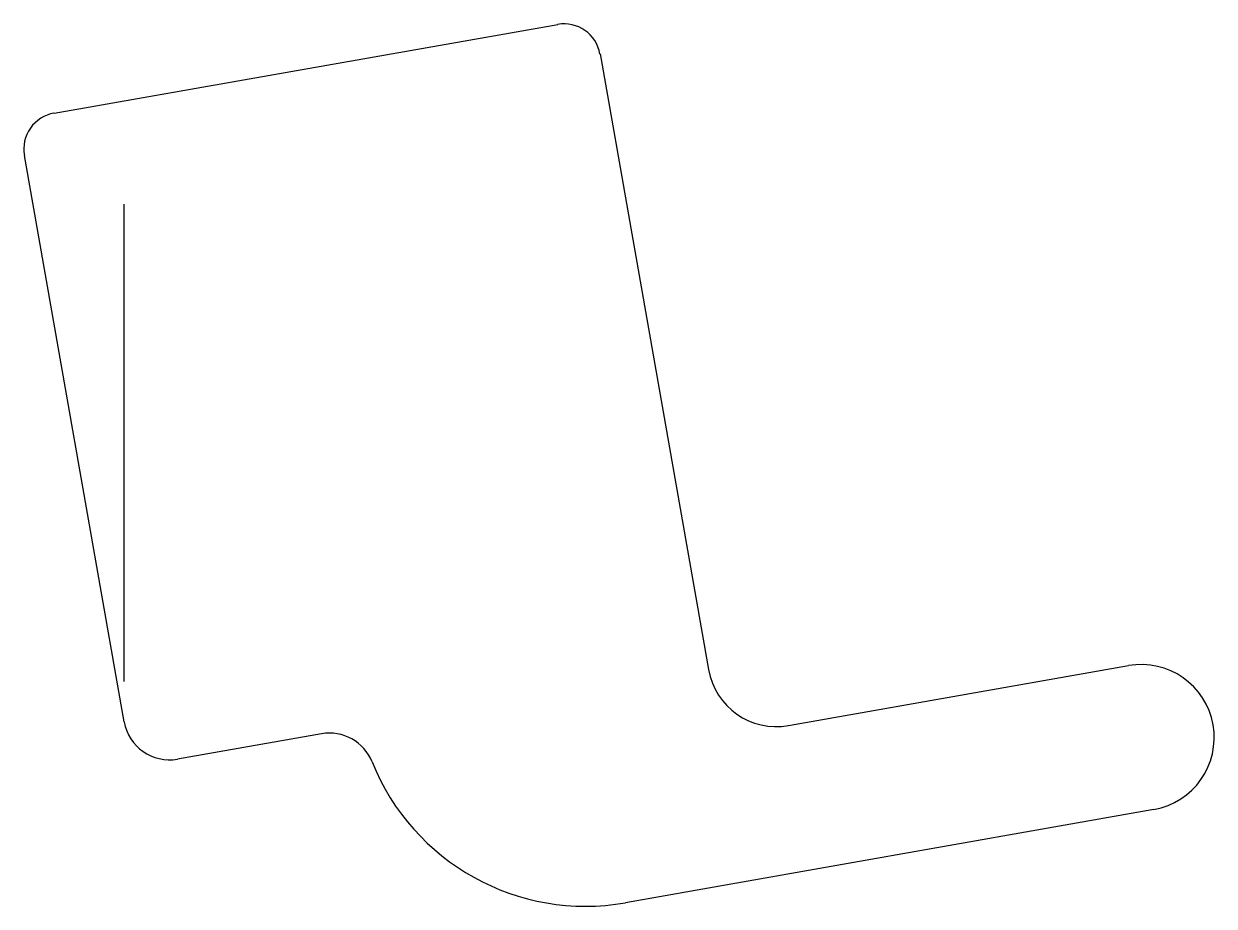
# Model space of a CAD drawing. Header units: inches. Extents: x -0.17 to 1.86, y -0.32 to 1.19.
import ezdxf

# ---------------------------------------------------------------- set-up
doc = ezdxf.new("R2010")
doc.units = ezdxf.units.IN
doc.layers.get('0').update_dxf_attribs({"linetype": 'CONTINUOUS'})

msp = doc.modelspace()

# ---------------------------------------------------------------- linework, layer by layer
for p, q in [((-0.1201, 1.0412), (0.7416, 1.1932)), ((0.814, 1.1425), (0.9997, 0.0893)), ((0, 0), (-0.1708, 0.9688)), ((0, 0.0689), (0, 0.8858)), ((1.1365, -0.0065), (1.7181, 0.0961)), ((0.3374, -0.0205), (0.0912, -0.0639)), ((1.7615, -0.1501), (0.8578, -0.3095))]:
    msp.add_line(p, q)
for centre, radius, start, end in [((0.7524, 1.1316), 0.0625, 10, 100), ((-0.1093, 0.9797), 0.0625, 100, 190), ((1.116, 0.1098), 0.1181, 190, 280), ((1.7398, -0.027), 0.125, -80, 100), ((0.0775, 0.0137), 0.0787, 190, 280), ((0.3511, -0.098), 0.0787, 21.9027, 100), ((0.7894, 0.0782), 0.3937, 201.9027, 280)]:
    msp.add_arc(centre, radius, start, end)

doc.saveas('drawing.dxf')
